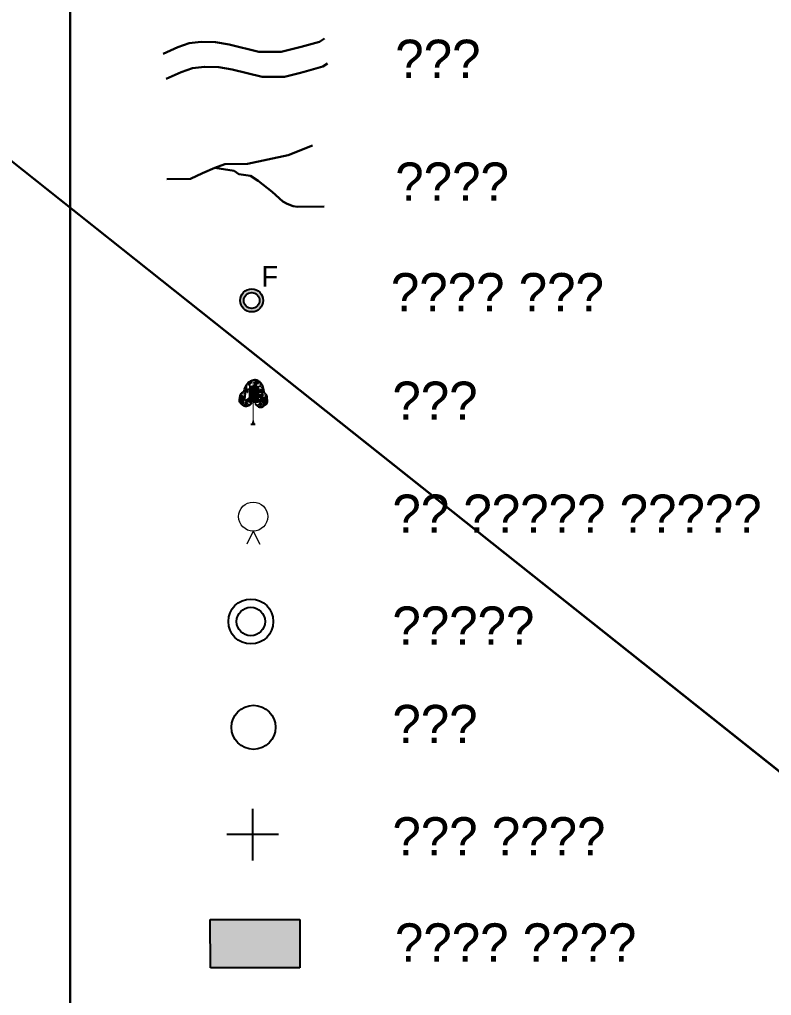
# Model space of a CAD drawing. Header units: millimetres. Extents: x -1419336 to 38707697, y -75591640 to 81.
# Drawn here: x 2408.1 to 2522.4, y -2039.5 to -1891.2 of the extents above; entities that cross this region are included whole.
import ezdxf

# ---------------------------------------------------------------- set-up
doc = ezdxf.new("R2010")
doc.units = ezdxf.units.MM
for name, color, linetype in [('Image', 7, 'Continuous'), ('Legend', 250, 'Continuous'), ('Sym_F', 250, 'Continuous'), ('Sym_Seemachinh', 250, 'Continuous'), ('Sym_Shivchinh', 250, 'Continuous'), ('Sym_STONE', 250, 'Continuous'), ('Sym_Tree', 92, 'Continuous')]:
    doc.layers.add(name, color=color, linetype=linetype)
doc.styles.get("Standard").update_dxf_attribs({"font": 'SakalBharati.ttf'})
picture_1 = doc.add_image_def('image2.jpg', size_in_pixel=(14666, 11006))
picture_2 = doc.add_image_def('image3.jpg', size_in_pixel=(14388, 11097))
picture_3 = doc.add_image_def('image6.jpg', size_in_pixel=(14330, 10848))
picture_4 = doc.add_image_def('image8.jpg', size_in_pixel=(14576, 11112))
picture_5 = doc.add_image_def('image10.jpg', size_in_pixel=(14448, 10842))

msp = doc.modelspace()

# ---------------------------------------------------------------- hatches: boundary and pattern name
at = {"layer": 'Sym_F'}
h = msp.add_hatch(color=256, dxfattribs=at)
h.paths.add_polyline_path([(2441.66, -1933.87, 1), (2445.15, -1933.87, 1)])
h.paths.add_polyline_path([(2444.6, -1933.87, -1), (2442.21, -1933.87, -1)], flags=16)
at = {"layer": 'Sym_Seemachinh'}
msp.add_hatch(color=256, dxfattribs=at).paths.add_polyline_path([(2437.12, -2027.93), (2437.13, -2035.29), (2450.71, -2035.28), (2450.7, -2027.92)])

# ---------------------------------------------------------------- linework, layer by layer
at = {"color": 5, "lineweight": 20}
for q in [(2442.65, -1970.88), (2444.62, -1970.88)]:
    msp.add_line((2443.63, -1968.92), q, dxfattribs=at)
msp.add_ellipse((2443.63, -1966.71), major_axis=(2.21, 0), ratio=1, dxfattribs=at)
for major_axis in [(3.41, 0), (2.16, 0)]:
    msp.add_ellipse((2443.28, -1982.65), major_axis=major_axis, ratio=1)
at = {"layer": 'Legend', "lineweight": 30}
for points in [[(2415.81, -1693.5), (2415.81, -1736.38), (2415.81, -1771.32), (2415.81, -1807.89), (2415.81, -2249.92), (2415.81, -2310.22), (2415.81, -2350.72), (2415.81, -2385.71)], [(2430.51, -1915.45), (2434.09, -1915.39), (2435.93, -1914.55), (2437.81, -1913.71), (2439.34, -1913.15), (2442.75, -1913.1), (2448.96, -1911.81), (2452.66, -1910.34)], [(2437.81, -1913.71), (2440.72, -1914.17), (2441.47, -1914.69), (2443.22, -1914.95), (2444.41, -1915.68), (2446.52, -1917.36), (2448.14, -1918.81), (2448.8, -1919.19), (2449.73, -1919.53), (2450.36, -1919.62), (2454.41, -1919.59)]]:
    msp.add_lwpolyline(points, dxfattribs=at)
at = {"layer": 'Legend', "color": 5, "lineweight": 30}
for points in [[(2429.93, -1896.41), (2432.17, -1895.39), (2433.92, -1894.79), (2435.73, -1894.57), (2437.92, -1894.63), (2439.96, -1894.98), (2444.5, -1896.09), (2446.52, -1896.09), (2447.91, -1896.09), (2450.11, -1895.53), (2450.91, -1895.33), (2453.72, -1894.55), (2454.46, -1894.07)], [(2430.43, -1900.21), (2432.67, -1899.18), (2434.41, -1898.59), (2436.22, -1898.36), (2438.42, -1898.42), (2440.45, -1898.77), (2445, -1899.88), (2447.01, -1899.88), (2448.4, -1899.88), (2450.6, -1899.33), (2451.4, -1899.13), (2454.22, -1898.34), (2454.95, -1897.87)]]:
    msp.add_lwpolyline(points, dxfattribs=at)
at = {"layer": 'Sym_F'}
for major_axis in [(1.75, 0), (1.2, 0)]:
    msp.add_ellipse((2443.41, -1933.87), major_axis=major_axis, ratio=1, dxfattribs=at)
at = {"layer": 'Sym_Seemachinh'}
for p, q in [((2437.12, -2027.93), (2450.7, -2027.92)), ((2437.13, -2035.29), (2437.12, -2027.93)), ((2450.7, -2027.92), (2450.71, -2035.28)), ((2450.71, -2035.28), (2437.13, -2035.29))]:
    msp.add_line(p, q, dxfattribs=at)
at = {"layer": 'Sym_Shivchinh'}
for points in [[(2443.57, -2018.96), (2443.57, -2011.12)], [(2447.49, -2015.04), (2439.65, -2015.04)]]:
    msp.add_lwpolyline(points, dxfattribs=at)
at = {"layer": 'Sym_STONE'}
msp.add_ellipse((2443.68, -1998.73), major_axis=(3.35, 0), ratio=1, dxfattribs=at)
at = {"layer": 'Sym_Tree'}
for p, q in [((2443.87, -1945.96), (2443.64, -1945.99)), ((2443.28, -1952.66), (2443.92, -1952.66))]:
    msp.add_line(p, q, dxfattribs=at)
at = {"layer": 'Sym_Tree', "color": 82, "const_width": 0.8}
for points in [[(2443.32, -1949.39), (2443.42, -1946.81)], [(2443.41, -1949.4), (2443.52, -1946.82)], [(2443.75, -1949.02), (2443.86, -1946.44)], [(2444.08, -1949.45), (2444.18, -1946.87)], [(2442.67, -1948.79), (2443.01, -1949.27)], [(2443.19, -1948.9), (2443.53, -1949.38)], [(2444.61, -1948.81), (2444.95, -1949.29)], [(2444.99, -1949.02), (2444.5, -1949.34)]]:
    msp.add_lwpolyline(points, dxfattribs=at)
at = {"layer": 'Sym_Tree', "color": 34}
msp.add_lwpolyline([(2443.64, -1952.66, 0.48, 0.16, 0), (2443.64, -1952.01, 0.16, 0.16, 0), (2443.64, -1949.36, 0.16, 0.16, 0)], format="xyseb", dxfattribs=at)
at = {"layer": 'Sym_Tree', "color": 82}
msp.add_open_spline([(2443.42, -1949.48), (2443.27, -1949.64), (2443.04, -1949.88), (2442.61, -1949.98), (2442.22, -1949.96), (2441.89, -1949.63), (2441.43, -1949.24), (2441.64, -1948.64), (2441.65, -1948.05), (2442.33, -1947.71), (2442.35, -1946.9), (2442.86, -1946.38), (2443.26, -1946.02), (2443.54, -1945.99), (2443.64, -1945.99)], degree=3, knots=[0, 0, 0, 0, 0.357151, 0.545743, 0.741494, 0.970117, 1.319935, 1.641608, 1.935314, 2.250626, 2.755061, 3.137005, 3.457298, 3.618487, 3.618487, 3.618487, 3.618487], dxfattribs=at)
at = {"layer": 'Sym_Tree', "color": 82, "start_tangent": (2443.641077, -1952.658318), "end_tangent": (2443.641077, -1952.658318)}
msp.add_spline([(2443.87, -1949.48), (2444.3, -1949.94), (2444.61, -1950.07), (2444.96, -1950.07), (2445.32, -1949.87), (2445.77, -1949.44), (2445.78, -1948.86), (2445.72, -1948.34), (2445.37, -1947.9), (2445.15, -1947.03), (2444.79, -1946.45), (2444.37, -1946.07), (2443.87, -1945.96)], degree=3, dxfattribs=at)
at = {"layer": 'Sym_Tree', "color": 82}
for points in [[(2442.26, -1947.6), (2442.27, -1947.72), (2442.43, -1947.15), (2442.45, -1947.09)], [(2442.37, -1947.23), (2442.31, -1947.39), (2442.55, -1946.88), (2442.52, -1946.87)], [(2442.42, -1947), (2442.38, -1947.15), (2442.37, -1947.23), (2442.31, -1947.39)], [(2442.4, -1947.14), (2442.42, -1947.09), (2442.31, -1947.39), (2442.34, -1947.39)], [(2442.64, -1946.58), (2442.48, -1946.86), (2442.4, -1947.14), (2442.34, -1947.39)], [(2442.76, -1946.98), (2442.52, -1946.87), (2442.55, -1947.19), (2442.34, -1947.39)], [(2442.4, -1947.14), (2442.34, -1947.39), (2442.7, -1947.26), (2442.76, -1946.98)], [(2442.39, -1947.16), (2442.42, -1947), (2442.35, -1947.34), (2442.38, -1947.24)], [(2442.36, -1947.33), (2442.37, -1947.31), (2442.38, -1947.24), (2442.42, -1947.09)], [(2442.38, -1947.15), (2442.43, -1947.15), (2442.42, -1947), (2442.38, -1947.15)], [(2442.42, -1946.99), (2442.48, -1946.86), (2442.39, -1947.16), (2442.42, -1947)], [(2442.43, -1947.15), (2442.45, -1947.09), (2442.4, -1947.14), (2442.42, -1947.09)], [(2442.76, -1946.98), (2442.61, -1946.65), (2442.48, -1946.86), (2442.42, -1947.09)], [(2442.48, -1946.86), (2442.42, -1947.09), (2442.55, -1947.19), (2442.76, -1946.98)], [(2442.42, -1947.09), (2442.46, -1946.94), (2442.48, -1946.86), (2442.46, -1946.94)], [(2442.48, -1946.86), (2442.46, -1946.94), (2442.42, -1946.99), (2442.48, -1946.86)], [(2442.42, -1946.99), (2442.42, -1946.99), (2442.42, -1947.09), (2442.46, -1946.94)], [(2443.65, -1945.99), (2442.94, -1946.32), (2442.64, -1946.58), (2442.48, -1946.86)], [(2442.55, -1946.88), (2442.52, -1946.87), (2442.8, -1946.49), (2442.94, -1946.32)], [(2442.55, -1947.19), (2442.76, -1946.98), (2442.76, -1946.98), (2442.52, -1946.87)], [(2442.7, -1947.26), (2442.76, -1946.98), (2442.76, -1946.98), (2442.61, -1946.65)], [(2442.74, -1946.58), (2442.7, -1946.55), (2442.63, -1946.69), (2442.65, -1946.73)], [(2442.63, -1946.69), (2442.65, -1946.73), (2442.68, -1946.63), (2442.74, -1946.58)], [(2442.8, -1946.49), (2442.94, -1946.32), (2442.64, -1946.58), (2442.8, -1946.49)], [(2442.64, -1946.58), (2442.8, -1946.49), (2442.74, -1946.58), (2442.7, -1946.55)], [(2442.76, -1946.98), (2442.65, -1946.73), (2442.72, -1946.58), (2443.05, -1946.38)], [(2442.73, -1946.66), (2442.66, -1946.69), (2442.65, -1946.73), (2442.73, -1946.66)], [(2442.65, -1946.73), (2442.73, -1946.66), (2443.49, -1947.01), (2443.76, -1947.12)], [(2442.73, -1946.66), (2442.72, -1946.61), (2442.73, -1946.66), (2442.66, -1946.69)], [(2442.68, -1946.63), (2442.74, -1946.58), (2443.65, -1945.99), (2443.45, -1946.01)], [(2442.72, -1946.58), (2443.05, -1946.38), (2443.08, -1946.84), (2442.73, -1946.66)], [(2442.98, -1946.43), (2443.05, -1946.38), (2442.73, -1946.66), (2442.72, -1946.61)], [(2443.08, -1946.84), (2442.73, -1946.66), (2442.74, -1946.75), (2443.08, -1946.84)], [(2442.74, -1946.75), (2443.08, -1946.84), (2443.05, -1946.38), (2443.77, -1946.09)], [(2443.01, -1946.36), (2442.82, -1946.47), (2442.74, -1946.58), (2443.01, -1946.36)], [(2443.05, -1946.38), (2442.82, -1946.47), (2442.77, -1946.62), (2442.82, -1946.66)], [(2442.77, -1946.62), (2442.82, -1946.66), (2442.98, -1946.43), (2443.05, -1946.38)], [(2443.05, -1946.38), (2443.77, -1946.09), (2443.05, -1946.38), (2442.82, -1946.47)], [(2442.94, -1946.32), (2443.23, -1946.18), (2443.01, -1946.36), (2442.82, -1946.47)], [(2443.23, -1946.18), (2443.26, -1946.07), (2443.09, -1946.19), (2442.94, -1946.32)], [(2443.09, -1946.19), (2442.94, -1946.32), (2443.23, -1946.18), (2443.12, -1946.19)], [(2443.23, -1946.18), (2443.12, -1946.19), (2442.94, -1946.32), (2443.23, -1946.18)], [(2444.09, -1945.99), (2443.51, -1946.37), (2443.05, -1946.38), (2443.65, -1945.99)], [(2443.05, -1946.38), (2443.65, -1945.99), (2443.85, -1945.99), (2443.72, -1946.13)], [(2443.49, -1947.01), (2443.76, -1947.12), (2443.06, -1947.22), (2443.42, -1947.22)], [(2443.65, -1945.99), (2443.45, -1946.01), (2443.26, -1946.07), (2443.09, -1946.19)], [(2443.26, -1946.07), (2443.09, -1946.19), (2443.37, -1946.05), (2443.45, -1946.01)], [(2443.41, -1946.04), (2443.37, -1946.05), (2443.09, -1946.19), (2443.23, -1946.18)], [(2443.41, -1946.04), (2443.23, -1946.18), (2443.24, -1946.12), (2443.09, -1946.19)], [(2443.09, -1946.19), (2443.23, -1946.18), (2443.35, -1946.07), (2443.36, -1946.05)], [(2443.24, -1946.12), (2443.09, -1946.19), (2443.23, -1946.18), (2443.26, -1946.07)], [(2444.26, -1946.86), (2443.53, -1946.84), (2443.21, -1946.98), (2443.1, -1946.73)], [(2443.19, -1946.58), (2443.46, -1946.36), (2444.09, -1945.99), (2444.26, -1946.86)], [(2443.5, -1946.43), (2443.51, -1946.37), (2443.19, -1946.58), (2443.46, -1946.36)], [(2443.34, -1946.07), (2443.34, -1946.07), (2443.41, -1946.04), (2443.23, -1946.18)], [(2443.35, -1946.07), (2443.36, -1946.05), (2443.25, -1946.08), (2443.23, -1946.18)], [(2443.25, -1946.08), (2443.23, -1946.18), (2443.36, -1946.05), (2443.32, -1946.07)], [(2443.37, -1946.05), (2443.45, -1946.01), (2443.25, -1946.08), (2443.45, -1946.01)], [(2443.25, -1946.08), (2443.45, -1946.01), (2443.41, -1946.04), (2443.37, -1946.05)], [(2443.36, -1946.05), (2443.32, -1946.07), (2443.34, -1946.07)], [(2444.26, -1946.86), (2443.53, -1946.84), (2443.51, -1947.22), (2443.45, -1947.41)], [(2444.09, -1945.99), (2444.26, -1946.86), (2443.53, -1946.84), (2443.5, -1946.38)], [(2444.46, -1946.12), (2444.29, -1946.03), (2443.5, -1946.39), (2443.51, -1946.43)], [(2443.5, -1946.39), (2443.51, -1946.43), (2443.51, -1946.37)], [(2443.51, -1946.37), (2443.51, -1946.37), (2443.5, -1946.43), (2443.51, -1946.37)], [(2443.53, -1946.84), (2443.5, -1946.38), (2444.26, -1946.86), (2443.53, -1946.84)], [(2443.65, -1945.99), (2443.87, -1945.96), (2444.09, -1945.99), (2443.51, -1946.37)], [(2444.14, -1947.49), (2444.24, -1947.14), (2444.26, -1946.86), (2443.53, -1946.84)], [(2443.85, -1945.99), (2443.72, -1946.13), (2443.58, -1946.17), (2443.69, -1946.07)], [(2443.58, -1946.17), (2443.69, -1946.07), (2443.72, -1946.13), (2443.58, -1946.17)], [(2443.72, -1946.13), (2443.58, -1946.17), (2443.6, -1946.11), (2443.69, -1946.07)], [(2443.59, -1946.17), (2443.6, -1946.11), (2443.69, -1946.07), (2443.64, -1945.99)], [(2443.69, -1946.07), (2443.64, -1945.99), (2443.85, -1945.99), (2443.69, -1946.07)], [(2443.85, -1945.99), (2443.69, -1946.07), (2443.87, -1945.96), (2444.09, -1945.99)], [(2443.85, -1947.47), (2443.8, -1947.11), (2443.82, -1946.83), (2444.55, -1946.9)], [(2444.81, -1947.96), (2444.34, -1947.9), (2443.85, -1947.47), (2443.8, -1947.11)], [(2444.92, -1946.7), (2444.67, -1946.44), (2444.09, -1945.99), (2443.82, -1946.83)], [(2444.09, -1945.99), (2443.82, -1946.83), (2444.55, -1946.9), (2444.63, -1946.46)], [(2444.55, -1946.9), (2444.63, -1946.46), (2443.82, -1946.83), (2444.55, -1946.9)], [(2443.82, -1946.83), (2444.55, -1946.9), (2444.52, -1947.28), (2444.55, -1947.49)], [(2443.82, -1946.83), (2444.55, -1946.9), (2444.84, -1947.08), (2444.99, -1946.85)], [(2444.99, -1946.85), (2444.92, -1946.77), (2444.12, -1947.02), (2443.83, -1947.1)], [(2444.12, -1947.02), (2443.83, -1947.1), (2444.52, -1947.28), (2444.16, -1947.23)], [(2443.91, -1946.09), (2443.84, -1946.03), (2444.03, -1946.13), (2443.84, -1946.03)], [(2444.03, -1946.13), (2443.84, -1946.03), (2443.87, -1946.07), (2443.91, -1946.09)], [(2443.87, -1945.96), (2444.09, -1945.99), (2444.36, -1946.09), (2444.29, -1946.03)], [(2443.92, -1946.09), (2443.96, -1946.11), (2443.93, -1946.11)], [(2444.9, -1946.86), (2444.55, -1946.9), (2444.63, -1946.46), (2443.96, -1946.08)], [(2444.63, -1946.46), (2443.96, -1946.08), (2444.64, -1946.46), (2444.85, -1946.57)], [(2444.09, -1945.99), (2444.75, -1946.41), (2445.01, -1946.71), (2445.13, -1947)], [(2444.97, -1946.75), (2444.92, -1946.7), (2444.09, -1945.99), (2444.29, -1946.03)], [(2444.09, -1945.99), (2444.29, -1946.03), (2444.47, -1946.12), (2444.62, -1946.26)], [(2444.47, -1946.12), (2444.62, -1946.26), (2444.36, -1946.09), (2444.29, -1946.03)], [(2444.32, -1946.07), (2444.36, -1946.09), (2444.62, -1946.26), (2444.48, -1946.24)], [(2444.38, -1946.11), (2444.38, -1946.11), (2444.32, -1946.07), (2444.48, -1946.24)], [(2444.32, -1946.07), (2444.48, -1946.24), (2444.48, -1946.17), (2444.62, -1946.26)], [(2444.62, -1946.26), (2444.48, -1946.24), (2444.38, -1946.11), (2444.37, -1946.09)], [(2444.38, -1946.11), (2444.37, -1946.09), (2444.47, -1946.13), (2444.48, -1946.24)], [(2444.47, -1946.13), (2444.48, -1946.24), (2444.37, -1946.09), (2444.4, -1946.11)], [(2444.48, -1946.17), (2444.62, -1946.26), (2444.48, -1946.24), (2444.46, -1946.12)], [(2444.48, -1946.24), (2444.46, -1946.12), (2444.62, -1946.26), (2444.75, -1946.41)], [(2444.62, -1946.26), (2444.75, -1946.41), (2444.48, -1946.24), (2444.59, -1946.25)], [(2444.48, -1946.24), (2444.59, -1946.25), (2444.75, -1946.41), (2444.48, -1946.24)], [(2444.75, -1946.41), (2444.48, -1946.24), (2444.67, -1946.44), (2444.85, -1946.57)], [(2444.94, -1946.7), (2444.63, -1946.46), (2444.55, -1946.9), (2444.92, -1946.77)], [(2444.55, -1946.9), (2444.92, -1946.77), (2444.9, -1946.86), (2444.55, -1946.9)], [(2444.84, -1947.08), (2444.99, -1946.85), (2444.94, -1946.7), (2444.63, -1946.46)], [(2444.88, -1946.73), (2444.83, -1946.76), (2444.7, -1946.51), (2444.63, -1946.46)], [(2444.7, -1946.51), (2444.63, -1946.46), (2444.92, -1946.77), (2444.93, -1946.73)], [(2444.64, -1946.46), (2444.85, -1946.57), (2444.88, -1946.73), (2444.83, -1946.76)], [(2444.67, -1946.44), (2444.85, -1946.57), (2444.92, -1946.7), (2444.67, -1946.44)], [(2444.69, -1947), (2444.7, -1947.08), (2444.73, -1947.14), (2444.69, -1947)], [(2445.06, -1947.02), (2445.1, -1947.01), (2444.87, -1946.59), (2444.75, -1946.41)], [(2444.87, -1946.59), (2444.75, -1946.41), (2445.01, -1946.71), (2444.87, -1946.59)], [(2444.87, -1947.37), (2444.84, -1947.08), (2444.84, -1947.08), (2445.03, -1946.78)], [(2444.84, -1947.08), (2445.03, -1946.78), (2445.13, -1947), (2445.17, -1947.24)], [(2445.13, -1947), (2445.17, -1947.24), (2445.03, -1947.32), (2444.84, -1947.08)], [(2445.03, -1947.32), (2444.84, -1947.08), (2444.84, -1947.08), (2445.1, -1947.01)], [(2444.84, -1947.08), (2445.1, -1947.01), (2445.03, -1947.32), (2445.2, -1947.55)], [(2445.18, -1947.29), (2445.2, -1947.55), (2444.87, -1947.37), (2444.84, -1947.08)], [(2445.01, -1946.71), (2444.87, -1946.59), (2444.92, -1946.7), (2444.96, -1946.66)], [(2444.92, -1946.7), (2444.96, -1946.66), (2445.01, -1946.81), (2444.99, -1946.85)], [(2445.01, -1946.81), (2444.99, -1946.85), (2444.97, -1946.75), (2444.92, -1946.7)], [(2444.92, -1946.77), (2444.93, -1946.73), (2444.92, -1946.77), (2444.98, -1946.81)], [(2444.92, -1946.77), (2444.98, -1946.81), (2444.99, -1946.85), (2444.92, -1946.77)], [(2445.01, -1946.71), (2445.13, -1947), (2445.18, -1947.29), (2445.2, -1947.55)], [(2445.2, -1947.38), (2445.24, -1947.55), (2445.06, -1947.02), (2445.1, -1947.01)], [(2445.17, -1947.24), (2445.15, -1947.08), (2445.13, -1947), (2445.15, -1947.08)], [(2445.18, -1947.14), (2445.13, -1947), (2445.18, -1947.32), (2445.18, -1947.15)], [(2445.18, -1947.14), (2445.18, -1947.14), (2445.17, -1947.24), (2445.15, -1947.08)], [(2441.79, -1948.26), (2441.63, -1948.46), (2441.53, -1949.05), (2442.35, -1949.12)], [(2441.59, -1948.87), (2441.53, -1949.05), (2441.63, -1948.46), (2441.56, -1948.86)], [(2441.56, -1949.23), (2441.62, -1949.29), (2441.63, -1948.46), (2441.7, -1948.53)], [(2441.63, -1948.46), (2441.56, -1948.86), (2441.7, -1948.53), (2441.71, -1948.5)], [(2441.63, -1948.46), (2441.7, -1948.53), (2441.59, -1948.87)], [(2441.75, -1948.09), (2441.69, -1948.21), (2441.65, -1948.36), (2441.63, -1948.46)], [(2441.93, -1948.09), (2441.95, -1948.68), (2441.63, -1948.45), (2441.95, -1948.68)], [(2441.65, -1948.36), (2441.63, -1948.46), (2441.81, -1948.54), (2442, -1948.18)], [(2441.63, -1948.45), (2441.95, -1948.68), (2442.11, -1948.26), (2442, -1948.18)], [(2441.75, -1948.29), (2441.75, -1948.29), (2441.79, -1948.26), (2441.63, -1948.46)], [(2441.69, -1948.32), (2441.66, -1948.34), (2441.65, -1948.37), (2441.74, -1948.27)], [(2441.65, -1948.37), (2441.74, -1948.27), (2441.74, -1948.27)], [(2441.75, -1948.29), (2441.66, -1948.34), (2441.72, -1948.31), (2441.71, -1948.19)], [(2441.72, -1948.31), (2441.71, -1948.19), (2441.69, -1948.32), (2441.66, -1948.34)], [(2441.68, -1948.39), (2441.68, -1948.39), (2441.75, -1948.29), (2441.66, -1948.34)], [(2441.91, -1948.12), (2441.82, -1948.1), (2441.71, -1948.19), (2441.68, -1948.39)], [(2441.71, -1948.19), (2441.68, -1948.39), (2441.77, -1948.27), (2441.79, -1948.16)], [(2441.77, -1948.34), (2441.77, -1948.27), (2441.68, -1948.39)], [(2441.99, -1948.01), (2441.92, -1948.02), (2441.75, -1948.09), (2441.69, -1948.21)], [(2441.74, -1948.56), (2441.77, -1948.5), (2441.69, -1949.45), (2441.84, -1949.53)], [(2441.73, -1948.45), (2442.1, -1948.36), (2441.74, -1948.4), (2441.7, -1948.53)], [(2441.74, -1948.4), (2441.7, -1948.53), (2441.74, -1948.72), (2441.82, -1948.59)], [(2441.7, -1948.53), (2441.71, -1948.5), (2442.35, -1949.12), (2442.2, -1948.98)], [(2441.79, -1948.16), (2441.82, -1948.1), (2441.71, -1948.19), (2441.75, -1948.09)], [(2441.71, -1948.19), (2441.75, -1948.09), (2441.77, -1948.34), (2441.77, -1948.27)], [(2441.82, -1948.59), (2441.83, -1948.64), (2441.73, -1948.45), (2442.1, -1948.36)], [(2441.74, -1948.27), (2441.74, -1948.27), (2441.75, -1948.29)], [(2441.74, -1948.72), (2441.82, -1948.59), (2441.74, -1948.56), (2441.77, -1948.5)], [(2441.85, -1948.11), (2442.42, -1947.92), (2441.75, -1948.08), (2441.82, -1948.02)], [(2441.75, -1948.08), (2441.82, -1948.02), (2441.86, -1947.98), (2441.92, -1947.92)], [(2441.9, -1948.15), (2441.77, -1948.27), (2441.97, -1948.13), (2441.93, -1948.09)], [(2441.77, -1948.27), (2441.79, -1948.16), (2441.91, -1948.12)], [(2441.81, -1948.54), (2442, -1948.18), (2441.9, -1948.15), (2441.77, -1948.27)], [(2441.91, -1948.12), (2441.91, -1948.12), (2441.79, -1948.16), (2441.82, -1948.1)], [(2441.95, -1948.68), (2441.95, -1948.68), (2441.87, -1948.9), (2441.81, -1948.54)], [(2441.87, -1948.9), (2441.81, -1948.54), (2442.2, -1948.98), (2441.93, -1948.72)], [(2441.92, -1947.93), (2441.86, -1947.98), (2441.82, -1948.02), (2441.9, -1948.01)], [(2441.82, -1948.02), (2441.9, -1948.01), (2441.92, -1948.02), (2441.99, -1948.01)], [(2441.95, -1948.11), (2442, -1948.07), (2441.91, -1948.12), (2441.82, -1948.1)], [(2441.97, -1948.7), (2441.83, -1948.64), (2441.82, -1948.59), (2441.83, -1948.64)], [(2441.97, -1948.13), (2441.93, -1948.09), (2441.85, -1948.11), (2442.42, -1947.92)], [(2441.86, -1947.98), (2441.92, -1947.92), (2441.98, -1947.88), (2442.01, -1947.99)], [(2441.98, -1947.88), (2442.01, -1947.99), (2441.92, -1948.02), (2441.86, -1947.98)], [(2441.92, -1948.02), (2441.86, -1947.98), (2441.92, -1947.92), (2441.93, -1947.99)], [(2441.86, -1947.98), (2441.92, -1947.99), (2441.92, -1947.93), (2441.86, -1947.98)], [(2441.92, -1947.99), (2441.92, -1947.99), (2441.86, -1947.98), (2441.92, -1947.99)], [(2441.95, -1947.94), (2441.9, -1948.01), (2442.1, -1947.77)], [(2442.01, -1947.99), (2441.92, -1947.99), (2441.95, -1947.94), (2441.9, -1948.01)], [(2441.92, -1947.92), (2441.93, -1947.99), (2441.92, -1947.93), (2441.95, -1947.94)], [(2441.92, -1947.93), (2441.95, -1947.94), (2441.92, -1947.99)], [(2441.92, -1948.02), (2441.99, -1948.01), (2442.01, -1947.99), (2441.92, -1947.99)], [(2441.99, -1948.01), (2441.99, -1948.01), (2441.99, -1948.01), (2441.92, -1948.02)], [(2442.11, -1948.26), (2442.01, -1948.06), (2441.93, -1948.09), (2441.95, -1948.68)], [(2442.01, -1948.06), (2442.01, -1948.17), (2441.93, -1948.09), (2442.01, -1948.06)], [(2441.93, -1948.09), (2442.01, -1948.06), (2442, -1948.16), (2441.93, -1948.12)], [(2442, -1948.16), (2441.93, -1948.12), (2442, -1948.16), (2442.01, -1948.07)], [(2442.25, -1948.54), (2442.03, -1948.77), (2441.93, -1948.72), (2442.01, -1948.76)], [(2442.08, -1948.35), (2441.99, -1948.31), (2442.08, -1948.35), (2441.94, -1948.3)], [(2442.08, -1948.35), (2441.94, -1948.3), (2442.08, -1948.35), (2441.95, -1948.68)], [(2442.6, -1947.84), (2442.48, -1949.02), (2441.95, -1948.68), (2442.23, -1948.11)], [(2442.48, -1949.02), (2441.95, -1948.68), (2441.99, -1948.01), (2442.23, -1947.96)], [(2442, -1948.16), (2442.01, -1948.07), (2441.95, -1948.11), (2442, -1948.07)], [(2441.95, -1948.68), (2442.23, -1948.11), (2442.19, -1948.92), (2442.19, -1949.24)], [(2442.08, -1948.35), (2441.95, -1948.68), (2442, -1948.18), (2442.11, -1948.26)], [(2442.11, -1948.26), (2442.17, -1948.39), (2441.95, -1948.68), (2442.1, -1948.36)], [(2441.95, -1948.68), (2442.1, -1948.36), (2442.08, -1948.35), (2441.99, -1948.31)], [(2441.95, -1948.68), (2441.95, -1948.68), (2442.25, -1948.54), (2442.03, -1948.77)], [(2442.35, -1949.12), (2442.2, -1948.98), (2442.46, -1948.55), (2441.95, -1948.68)], [(2442.46, -1948.55), (2441.95, -1948.68), (2441.95, -1948.68)], [(2441.98, -1947.88), (2441.99, -1947.9), (2442.1, -1947.77), (2442.24, -1947.69)], [(2442.1, -1947.77), (2442.1, -1947.77), (2441.98, -1947.88), (2441.99, -1947.9)], [(2442.25, -1947.83), (2442.24, -1947.69), (2441.99, -1948.01)], [(2442.1, -1947.77), (2442.24, -1947.69), (2441.99, -1948.01), (2441.99, -1947.9)], [(2441.99, -1948.01), (2441.99, -1947.9), (2442.05, -1947.98), (2442.24, -1947.69)], [(2441.99, -1948.01), (2442.23, -1947.96), (2442.4, -1947.81), (2442.23, -1947.96)], [(2441.99, -1948.01), (2441.99, -1948.01), (2441.99, -1948.01)], [(2441.99, -1948.01), (2441.99, -1948.01), (2441.99, -1948.01)], [(2442.11, -1948.26), (2442, -1948.18), (2442.11, -1948.26), (2441.99, -1948.31)], [(2442.11, -1948.26), (2441.99, -1948.31), (2442.11, -1948.26), (2442.17, -1948.39)], [(2442, -1948.18), (2442.05, -1948.14), (2442.01, -1948.06), (2442.01, -1948.17)], [(2442, -1948.18), (2442.11, -1948.26), (2442, -1948.18), (2442.05, -1948.14)], [(2442.22, -1947.99), (2442.23, -1948.11), (2442.11, -1948.26), (2442.01, -1948.06)], [(2442.05, -1947.98), (2442.24, -1947.69), (2442.25, -1947.83), (2442.36, -1947.83)], [(2442.24, -1947.89), (2442.25, -1947.83), (2442.05, -1947.98), (2442.24, -1947.89)], [(2442.05, -1947.98), (2442.24, -1947.89), (2442.25, -1947.83), (2442.07, -1947.96)], [(2442.25, -1947.83), (2442.07, -1947.96), (2442.24, -1947.89), (2442.25, -1947.83)], [(2442.1, -1947.77), (2442.24, -1947.69), (2442.34, -1947.39), (2442.31, -1947.39)], [(2442.23, -1947.59), (2442.23, -1947.59), (2442.1, -1947.77), (2442.24, -1947.69)], [(2442.23, -1948.11), (2442.22, -1947.99), (2442.13, -1948.3), (2442.11, -1948.26)], [(2442.13, -1948.3), (2442.11, -1948.26), (2442.27, -1948.26), (2442.22, -1948.33)], [(2442.17, -1948.39), (2442.22, -1948.33), (2442.23, -1948.11), (2442.22, -1947.99)], [(2442.21, -1948.47), (2442.3, -1948.52), (2442.17, -1948.39), (2442.22, -1948.33)], [(2442.35, -1948.32), (2442.22, -1948.33), (2442.21, -1948.47), (2442.3, -1948.52)], [(2442.25, -1948.54), (2442.21, -1948.47), (2442.22, -1948.33), (2442.3, -1948.52)], [(2442.48, -1949.02), (2442.33, -1949.04), (2442.25, -1948.54), (2442.21, -1948.47)], [(2442.27, -1948.26), (2442.23, -1948.11), (2442.23, -1948.11), (2442.22, -1947.99)], [(2442.23, -1948.11), (2442.22, -1947.99), (2442.22, -1947.99), (2442.32, -1948)], [(2442.22, -1947.99), (2442.32, -1948), (2442.22, -1947.99), (2442.23, -1948.11)], [(2442.27, -1948.26), (2442.22, -1948.33), (2442.48, -1949.02), (2442.33, -1949.04)], [(2442.22, -1948.33), (2442.3, -1948.52), (2442.35, -1948.32), (2442.22, -1948.33)], [(2442.22, -1948.33), (2442.3, -1948.52), (2442.22, -1948.33), (2442.3, -1948.52)], [(2442.4, -1947.81), (2442.23, -1947.96), (2442.23, -1948.11), (2442.23, -1947.96)], [(2442.6, -1947.84), (2442.4, -1947.81), (2442.27, -1948.26), (2442.23, -1948.11)], [(2442.23, -1948.11), (2442.23, -1947.96), (2442.25, -1947.83)], [(2442.25, -1947.83), (2442.25, -1947.83), (2442.25, -1947.83), (2442.24, -1947.69)], [(2442.24, -1947.89), (2442.25, -1947.83), (2442.27, -1947.72), (2442.24, -1947.69)], [(2442.25, -1947.83), (2442.36, -1947.83), (2442.24, -1947.89), (2442.25, -1947.83)], [(2442.55, -1947.19), (2442.34, -1947.39), (2442.4, -1947.81), (2442.25, -1947.83)], [(2442.34, -1947.39), (2442.31, -1947.39), (2442.29, -1947.48), (2442.25, -1947.54)], [(2442.25, -1947.65), (2442.27, -1947.72), (2442.34, -1947.39), (2442.39, -1947.57)], [(2442.29, -1947.48), (2442.25, -1947.54), (2442.25, -1947.65), (2442.27, -1947.72)], [(2442.4, -1947.81), (2442.25, -1947.83), (2442.68, -1947.85), (2443.16, -1947.85)], [(2442.25, -1947.83), (2442.25, -1947.83), (2442.25, -1947.83)], [(2442.29, -1947.48), (2442.34, -1947.39), (2442.26, -1947.6), (2442.27, -1947.72)], [(2442.34, -1947.39), (2442.39, -1947.57), (2442.29, -1947.48), (2442.34, -1947.39)], [(2442.37, -1947.31), (2442.31, -1947.39), (2442.38, -1947.15), (2442.43, -1947.15)], [(2442.35, -1947.34), (2442.38, -1947.24), (2442.37, -1947.31), (2442.31, -1947.39)], [(2442.31, -1947.39), (2442.34, -1947.39), (2442.36, -1947.33), (2442.37, -1947.31)], [(2442.4, -1947.81), (2442.93, -1947.76), (2442.55, -1947.19), (2442.79, -1947.55)], [(2442.55, -1947.19), (2442.79, -1947.55), (2442.93, -1947.76), (2442.4, -1947.81)], [(2443, -1947.41), (2442.93, -1947.76), (2442.4, -1947.81), (2442.93, -1947.76)], [(2442.93, -1947.76), (2442.4, -1947.81), (2442.68, -1947.85)], [(2442.6, -1947.84), (2442.87, -1948.01), (2442.6, -1947.84), (2442.4, -1947.81)], [(2443.06, -1947.22), (2443.42, -1947.22), (2443, -1947.41), (2442.55, -1947.19)], [(2443, -1947.41), (2442.55, -1947.19), (2443, -1947.41), (2442.93, -1947.76)], [(2442.87, -1948.01), (2442.91, -1947.85), (2442.6, -1947.84), (2442.87, -1948.01)], [(2442.68, -1947.85), (2443.16, -1947.85), (2443.69, -1947.49), (2443.79, -1947.14)], [(2442.68, -1947.85), (2442.68, -1947.85), (2442.87, -1948.01), (2442.91, -1947.85)], [(2444.24, -1948.58), (2443.17, -1948.62), (2443.05, -1947.84), (2442.93, -1949.02)], [(2443.06, -1947.22), (2443, -1947.41), (2443, -1947.41), (2443.06, -1947.22)], [(2443.45, -1947.41), (2443.51, -1947.22), (2444.24, -1948.58), (2443.17, -1948.62)], [(2444.55, -1947.49), (2444.52, -1947.28), (2443.62, -1948.54), (2444.67, -1948.72)], [(2443.62, -1948.54), (2444.67, -1948.72), (2444.9, -1947.96), (2444.86, -1949.14)], [(2444.36, -1947.96), (2444.36, -1947.96), (2444.16, -1948.09), (2444.14, -1947.93)], [(2444.52, -1947.28), (2444.16, -1947.23), (2444.55, -1947.49), (2445.03, -1947.32)], [(2445.09, -1947.95), (2445.25, -1947.99), (2444.81, -1947.96), (2444.34, -1947.9)], [(2444.52, -1947.28), (2444.55, -1947.49), (2444.55, -1947.49), (2444.52, -1947.28)], [(2444.55, -1947.49), (2445.03, -1947.32), (2444.55, -1947.49), (2444.58, -1947.84)], [(2444.55, -1947.49), (2444.58, -1947.84), (2445.09, -1947.95), (2444.58, -1947.84)], [(2445.09, -1947.95), (2444.58, -1947.84), (2445.03, -1947.32), (2444.74, -1947.65)], [(2445.03, -1947.32), (2444.74, -1947.65), (2444.58, -1947.84), (2445.09, -1947.95)], [(2444.58, -1947.84), (2445.09, -1947.95), (2444.81, -1947.96)], [(2444.61, -1948.09), (2444.59, -1947.93), (2444.9, -1947.96), (2444.61, -1948.09)], [(2444.9, -1947.96), (2444.61, -1948.09), (2444.9, -1947.96), (2445.09, -1947.95)], [(2444.9, -1947.96), (2444.86, -1949.14), (2445.43, -1948.88), (2445.23, -1948.27)], [(2444.86, -1949.14), (2445.43, -1948.88), (2445.48, -1948.21), (2445.25, -1948.13)], [(2445.17, -1948.42), (2445.21, -1948.49), (2444.86, -1949.14), (2445.01, -1949.18)], [(2444.9, -1947.96), (2445.09, -1947.95), (2445.17, -1948.42), (2445.23, -1948.27)], [(2445.64, -1948.48), (2445.78, -1948.7), (2445.8, -1949.3), (2444.98, -1949.26)], [(2445.03, -1947.32), (2445.2, -1947.55), (2445.09, -1947.95), (2445.25, -1947.99)], [(2445.48, -1948.32), (2445.53, -1948.29), (2445.6, -1948.33), (2445.06, -1948.06)], [(2445.6, -1948.33), (2445.06, -1948.06), (2445.7, -1948.3), (2445.65, -1948.24)], [(2445.21, -1948.49), (2445.1, -1948.67), (2445.08, -1948.47), (2445.21, -1948.49)], [(2445.08, -1948.47), (2445.21, -1948.49), (2445.2, -1948.63), (2445.1, -1948.67)], [(2445.48, -1948.21), (2445.25, -1948.13), (2445.09, -1947.95), (2445.25, -1948.13)], [(2445.09, -1947.95), (2445.25, -1948.13), (2445.23, -1948.27), (2445.25, -1948.13)], [(2445.15, -1948.7), (2445.2, -1948.63), (2445.21, -1948.49), (2445.1, -1948.67)], [(2445.21, -1948.49), (2445.1, -1948.67), (2445.21, -1948.49), (2445.1, -1948.67)], [(2445.2, -1948.63), (2445.1, -1948.67), (2445.25, -1948.56), (2445.21, -1948.49)], [(2445.27, -1947.82), (2445.24, -1947.89), (2445.2, -1947.55), (2445.13, -1947.72)], [(2445.2, -1947.55), (2445.13, -1947.72), (2445.25, -1947.65), (2445.2, -1947.55)], [(2445.42, -1948.17), (2445.27, -1947.85), (2445.25, -1947.99), (2445.13, -1947.98)], [(2445.25, -1947.99), (2445.13, -1947.98), (2445.24, -1948.05), (2445.25, -1947.99)], [(2445.43, -1948.88), (2445.23, -1948.27), (2445.17, -1949.08), (2445.13, -1949.4)], [(2445.26, -1947.77), (2445.24, -1947.89), (2445.15, -1947.29), (2445.14, -1947.23)], [(2445.15, -1947.29), (2445.14, -1947.23), (2445.18, -1947.29), (2445.17, -1947.24)], [(2445.2, -1947.31), (2445.15, -1947.29), (2445.18, -1947.15), (2445.2, -1947.31)], [(2445.19, -1947.47), (2445.24, -1947.55), (2445.2, -1947.31), (2445.15, -1947.29)], [(2445.23, -1948.27), (2445.25, -1948.16), (2445.25, -1948.16), (2445.15, -1948.16)], [(2445.25, -1948.16), (2445.15, -1948.16), (2445.25, -1948.16), (2445.23, -1948.27)], [(2445.18, -1947.29), (2445.17, -1947.24), (2445.24, -1947.55), (2445.21, -1947.55)], [(2445.2, -1947.48), (2445.19, -1947.47), (2445.19, -1947.4), (2445.17, -1947.24)], [(2445.17, -1948.42), (2445.23, -1948.27), (2445.23, -1948.27), (2445.25, -1948.16)], [(2445.3, -1948.48), (2445.32, -1948.44), (2445.17, -1948.42), (2445.21, -1948.49)], [(2445.18, -1947.32), (2445.18, -1947.15), (2445.2, -1947.49), (2445.19, -1947.4)], [(2445.18, -1947.15), (2445.2, -1947.31), (2445.2, -1947.38), (2445.24, -1947.55)], [(2445.2, -1947.49), (2445.19, -1947.4), (2445.19, -1947.47), (2445.24, -1947.55)], [(2445.24, -1947.55), (2445.21, -1947.55), (2445.2, -1947.48), (2445.19, -1947.47)], [(2445.4, -1947.95), (2445.27, -1947.85), (2445.2, -1947.55), (2445.24, -1947.55)], [(2445.2, -1947.55), (2445.24, -1947.55), (2445.25, -1947.65), (2445.28, -1947.7)], [(2445.25, -1947.65), (2445.2, -1947.55), (2445.26, -1947.77), (2445.24, -1947.89)], [(2445.25, -1948.56), (2445.21, -1948.49), (2445.23, -1948.27), (2445.25, -1948.16)], [(2445.23, -1948.27), (2445.25, -1948.13), (2445.25, -1947.99)], [(2445.23, -1948.27), (2445.25, -1948.16), (2445.3, -1948.48), (2445.32, -1948.44)], [(2445.25, -1948.16), (2445.23, -1948.27), (2445.32, -1948.44), (2445.45, -1948.26)], [(2445.25, -1947.65), (2445.28, -1947.7), (2445.27, -1947.82), (2445.24, -1947.89)], [(2445.25, -1948.06), (2445.25, -1947.99), (2445.24, -1947.89), (2445.27, -1947.85)], [(2445.24, -1948.05), (2445.25, -1947.99), (2445.42, -1948.17), (2445.25, -1948.06)], [(2445.25, -1947.99), (2445.25, -1947.99), (2445.25, -1947.99), (2445.27, -1947.85)], [(2445.25, -1947.99), (2445.27, -1947.85), (2445.48, -1948.21)], [(2445.25, -1947.99), (2445.25, -1947.99), (2445.25, -1947.99)], [(2445.42, -1948.17), (2445.25, -1948.06), (2445.25, -1947.99), (2445.41, -1948.14)], [(2445.25, -1947.99), (2445.41, -1948.14), (2445.25, -1948.06), (2445.25, -1947.99)], [(2445.32, -1948.44), (2445.44, -1948.5), (2445.32, -1948.44), (2445.25, -1948.56)], [(2445.32, -1948.44), (2445.25, -1948.56), (2445.43, -1948.88), (2445.32, -1948.54)], [(2445.29, -1947.76), (2445.29, -1947.76), (2445.4, -1947.95), (2445.27, -1947.85)], [(2445.5, -1948.07), (2445.49, -1948.1), (2445.4, -1947.95), (2445.27, -1947.85)], [(2445.4, -1947.95), (2445.27, -1947.85), (2445.48, -1948.21), (2445.49, -1948.1)], [(2445.48, -1948.21), (2445.49, -1948.1), (2445.42, -1948.17), (2445.27, -1947.85)], [(2445.32, -1948.44), (2445.45, -1948.26), (2445.53, -1948.29), (2445.43, -1948.88)], [(2445.44, -1948.37), (2445.32, -1948.44), (2445.44, -1948.37), (2445.4, -1948.33)], [(2445.78, -1948.68), (2445.43, -1948.88), (2445.32, -1948.44), (2445.45, -1948.37)], [(2445.32, -1948.44), (2445.45, -1948.37), (2445.32, -1948.44), (2445.44, -1948.5)], [(2445.35, -1948.53), (2445.43, -1948.88), (2445.44, -1948.37), (2445.32, -1948.44)], [(2445.43, -1948.88), (2445.32, -1948.54), (2445.35, -1948.53), (2445.44, -1948.5)], [(2445.57, -1948.8), (2445.56, -1948.85), (2445.68, -1948.68), (2445.32, -1948.54)], [(2445.68, -1948.68), (2445.32, -1948.54), (2445.67, -1948.63), (2445.7, -1948.76)], [(2445.35, -1948.53), (2445.44, -1948.5), (2445.35, -1948.53), (2445.49, -1948.5)], [(2445.35, -1948.53), (2445.49, -1948.5), (2445.35, -1948.53), (2445.43, -1948.88)], [(2445.52, -1948.14), (2445.57, -1948.21), (2445.4, -1947.95)], [(2445.4, -1947.95), (2445.4, -1947.95), (2445.5, -1948.07), (2445.49, -1948.1)], [(2445.44, -1948.37), (2445.4, -1948.33), (2445.45, -1948.26), (2445.43, -1948.36)], [(2445.45, -1948.26), (2445.43, -1948.36), (2445.53, -1948.29), (2445.45, -1948.25)], [(2445.53, -1948.29), (2445.43, -1948.88), (2445.78, -1948.68), (2445.43, -1948.88)], [(2445.53, -1948.29), (2445.45, -1948.25), (2445.44, -1948.35), (2445.52, -1948.32)], [(2445.44, -1948.35), (2445.45, -1948.27), (2445.5, -1948.31), (2445.46, -1948.26)], [(2445.44, -1948.35), (2445.52, -1948.32), (2445.44, -1948.35), (2445.45, -1948.27)], [(2445.59, -1948.75), (2445.45, -1948.37), (2445.55, -1948.36), (2445.67, -1948.49)], [(2445.77, -1948.6), (2445.78, -1948.7), (2445.59, -1948.75), (2445.45, -1948.37)], [(2445.61, -1948.2), (2445.56, -1948.13), (2445.5, -1948.07), (2445.46, -1948.18)], [(2445.5, -1948.07), (2445.46, -1948.18), (2445.55, -1948.22), (2445.61, -1948.2)], [(2445.46, -1948.18), (2445.55, -1948.19), (2445.52, -1948.14), (2445.57, -1948.21)], [(2445.55, -1948.22), (2445.48, -1948.21), (2445.46, -1948.18), (2445.55, -1948.19)], [(2445.5, -1948.31), (2445.46, -1948.26), (2445.55, -1948.32), (2445.63, -1948.32)], [(2445.48, -1948.21), (2445.48, -1948.21), (2445.48, -1948.21)], [(2445.48, -1948.21), (2445.48, -1948.21), (2445.48, -1948.21)], [(2445.48, -1948.21), (2445.48, -1948.21), (2445.48, -1948.21), (2445.55, -1948.22)], [(2445.48, -1948.21), (2445.55, -1948.22), (2445.7, -1948.31), (2445.75, -1948.45)], [(2445.64, -1948.24), (2445.57, -1948.21), (2445.55, -1948.22), (2445.48, -1948.21)], [(2445.55, -1948.36), (2445.67, -1948.49), (2445.48, -1948.32), (2445.53, -1948.29)], [(2445.56, -1948.13), (2445.54, -1948.19), (2445.55, -1948.13), (2445.52, -1948.14)], [(2445.55, -1948.13), (2445.52, -1948.14), (2445.55, -1948.19)], [(2445.55, -1948.22), (2445.61, -1948.2), (2445.56, -1948.13), (2445.54, -1948.19)], [(2445.61, -1948.2), (2445.55, -1948.19), (2445.55, -1948.13), (2445.61, -1948.2)], [(2445.55, -1948.13), (2445.61, -1948.2), (2445.64, -1948.24), (2445.57, -1948.21)], [(2445.55, -1948.19), (2445.55, -1948.19), (2445.61, -1948.2), (2445.55, -1948.19)], [(2445.55, -1948.32), (2445.63, -1948.32), (2445.73, -1948.42), (2445.74, -1948.63)], [(2445.67, -1948.49), (2445.66, -1948.38), (2445.55, -1948.32)], [(2445.55, -1948.32), (2445.55, -1948.32), (2445.66, -1948.38), (2445.63, -1948.32)], [(2445.7, -1948.3), (2445.65, -1948.24), (2445.61, -1948.2), (2445.56, -1948.13)], [(2445.66, -1948.38), (2445.63, -1948.32), (2445.73, -1948.42), (2445.7, -1948.31)], [(2445.68, -1948.51), (2445.68, -1948.51), (2445.64, -1948.48), (2445.78, -1948.7)], [(2445.73, -1948.42), (2445.7, -1948.31), (2445.66, -1948.56), (2445.67, -1948.49)], [(2445.73, -1948.42), (2445.74, -1948.63), (2445.67, -1948.49), (2445.66, -1948.38)], [(2445.66, -1948.56), (2445.67, -1948.49), (2445.74, -1948.63)], [(2445.68, -1948.51), (2445.76, -1948.57), (2445.71, -1948.53), (2445.73, -1948.42)], [(2445.69, -1948.49), (2445.69, -1948.49), (2445.68, -1948.51)], [(2445.74, -1948.63), (2445.74, -1948.63), (2445.68, -1948.51), (2445.76, -1948.57)], [(2445.74, -1948.55), (2445.76, -1948.57), (2445.77, -1948.6), (2445.69, -1948.49)], [(2445.77, -1948.6), (2445.69, -1948.49), (2445.69, -1948.49)], [(2445.7, -1948.31), (2445.75, -1948.45), (2445.77, -1948.6), (2445.78, -1948.7)], [(2445.71, -1948.53), (2445.73, -1948.42), (2445.74, -1948.55), (2445.76, -1948.57)], [(2441.59, -1948.87), (2441.59, -1948.87), (2441.59, -1948.87), (2441.53, -1949.05)], [(2441.53, -1949.05), (2442.35, -1949.12), (2442.32, -1949.95), (2442.14, -1949.86)], [(2441.66, -1949.42), (2441.56, -1949.24), (2441.53, -1949.05), (2442.17, -1949.77)], [(2441.53, -1949.05), (2442.17, -1949.77), (2442.16, -1949.82), (2441.95, -1949.65)], [(2442.01, -1949.63), (2441.95, -1949.65), (2441.53, -1949.05), (2442.01, -1949.63)], [(2441.53, -1949.05), (2442.01, -1949.63), (2442.01, -1949.63), (2441.56, -1949.24)], [(2441.69, -1949.45), (2441.56, -1949.24), (2441.57, -1949.25), (2441.53, -1949.05)], [(2441.57, -1949.25), (2441.53, -1949.05), (2441.56, -1949.23), (2441.62, -1949.29)], [(2442.32, -1949.95), (2442.14, -1949.86), (2441.66, -1949.42), (2441.56, -1949.24)], [(2442.01, -1949.63), (2441.56, -1949.24), (2441.69, -1949.45), (2441.56, -1949.24)], [(2441.69, -1949.45), (2441.84, -1949.53), (2442.14, -1949.86), (2441.94, -1949.68)], [(2441.93, -1948.72), (2442.01, -1948.76), (2441.97, -1948.7), (2441.83, -1948.64)], [(2442.01, -1949.72), (2442.05, -1949.57), (2441.84, -1949.53), (2442.01, -1949.63)], [(2441.84, -1949.53), (2442.01, -1949.63), (2442.17, -1949.77), (2442.08, -1949.73)], [(2441.95, -1949.65), (2442.01, -1949.63), (2441.88, -1949.6), (2441.92, -1949.65)], [(2441.88, -1949.6), (2441.92, -1949.65), (2441.92, -1949.65), (2442.16, -1949.82)], [(2441.92, -1949.65), (2442.16, -1949.82), (2442.01, -1949.72), (2442.05, -1949.57)], [(2442.16, -1949.82), (2441.94, -1949.68), (2441.92, -1949.65), (2442.01, -1949.63)], [(2441.92, -1949.65), (2442.01, -1949.63), (2442.32, -1949.95), (2442.54, -1949.96)], [(2442.2, -1948.98), (2441.93, -1948.72), (2441.95, -1948.68), (2442.2, -1948.84)], [(2442.14, -1949.86), (2441.94, -1949.68), (2441.95, -1949.65), (2442.01, -1949.63)], [(2442.11, -1949.73), (2442.13, -1949.75), (2442.16, -1949.82), (2441.94, -1949.68)], [(2441.95, -1948.68), (2442.2, -1948.84), (2441.95, -1948.68), (2442.11, -1948.67)], [(2441.95, -1948.68), (2442.11, -1948.67), (2441.95, -1948.68)], [(2442.48, -1949.02), (2442.19, -1948.92), (2442.48, -1949.02), (2441.95, -1948.68)], [(2442.16, -1949.82), (2441.95, -1949.65), (2442.01, -1949.63), (2441.95, -1949.65)], [(2442.01, -1949.63), (2441.95, -1949.65), (2442.01, -1949.63), (2441.95, -1949.65)], [(2442.17, -1949.77), (2442.08, -1949.73), (2442.16, -1949.82), (2442.21, -1949.76)], [(2442.16, -1949.82), (2442.21, -1949.76), (2442.11, -1949.73), (2442.13, -1949.75)], [(2443.11, -1949.78), (2443.42, -1949.48), (2442.48, -1949.02), (2442.18, -1949.74)], [(2442.48, -1949.02), (2442.18, -1949.74), (2442.94, -1949.58), (2442.51, -1949.95)], [(2442.19, -1948.92), (2442.19, -1949.24), (2442.19, -1949.24), (2442.46, -1949.26)], [(2442.19, -1949.24), (2442.46, -1949.26), (2442.48, -1949.02), (2442.19, -1948.92)], [(2442.32, -1949.95), (2442.54, -1949.96), (2442.74, -1949.94), (2442.93, -1949.88)], [(2442.61, -1949.96), (2442.54, -1949.96), (2442.32, -1949.95), (2442.53, -1949.96)], [(2442.32, -1949.95), (2442.53, -1949.96), (2442.54, -1949.97), (2442.53, -1949.97)], [(2442.94, -1949.58), (2442.51, -1949.95), (2443.09, -1949.75), (2442.94, -1949.58)], [(2442.51, -1949.95), (2442.61, -1949.94), (2442.93, -1949.88), (2442.99, -1949.83)], [(2442.93, -1949.88), (2442.83, -1949.9), (2442.56, -1949.94), (2442.51, -1949.88)], [(2442.56, -1949.94), (2442.51, -1949.88), (2442.51, -1949.95), (2442.61, -1949.94)], [(2442.75, -1949.94), (2442.75, -1949.95), (2442.54, -1949.97), (2442.51, -1949.95)], [(2442.54, -1949.97), (2442.51, -1949.95), (2442.65, -1949.95), (2442.74, -1949.94)], [(2443.09, -1949.75), (2442.94, -1949.58), (2442.99, -1949.83), (2442.54, -1949.96)], [(2442.99, -1949.83), (2442.54, -1949.96), (2442.93, -1949.88), (2442.83, -1949.9)], [(2442.99, -1949.83), (2442.74, -1949.94), (2442.63, -1949.94), (2442.54, -1949.96)], [(2442.63, -1949.94), (2442.54, -1949.96), (2442.93, -1949.88), (2442.99, -1949.83)], [(2442.74, -1949.95), (2442.65, -1949.95), (2442.61, -1949.96), (2442.54, -1949.96)], [(2442.65, -1949.95), (2442.74, -1949.94), (2442.74, -1949.95), (2442.65, -1949.95)], [(2442.74, -1949.94), (2442.93, -1949.88), (2443.11, -1949.78), (2443.42, -1949.48)], [(2442.93, -1949.88), (2442.99, -1949.83), (2442.99, -1949.83), (2442.74, -1949.94)], [(2442.75, -1949.95), (2442.94, -1949.88), (2443.01, -1949.84), (2442.99, -1949.83)], [(2442.94, -1949.88), (2442.97, -1949.86), (2442.75, -1949.95), (2442.76, -1949.9)], [(2442.93, -1949.88), (2442.93, -1949.88), (2442.75, -1949.95), (2442.94, -1949.88)], [(2442.75, -1949.95), (2442.76, -1949.9), (2442.75, -1949.94), (2442.75, -1949.95)], [(2442.93, -1949.88), (2442.99, -1949.83), (2443.1, -1949.79), (2443.01, -1949.84)], [(2443.1, -1949.79), (2442.99, -1949.83), (2442.93, -1949.88)], [(2442.93, -1949.88), (2442.93, -1949.88), (2442.93, -1949.88)], [(2443.01, -1949.84), (2443, -1949.84), (2442.94, -1949.88), (2442.97, -1949.86)], [(2443.1, -1949.79), (2443.01, -1949.84), (2443.1, -1949.79), (2442.99, -1949.83)], [(2443.01, -1949.84), (2442.99, -1949.83), (2443.01, -1949.84), (2443, -1949.84)], [(2443.89, -1949.46), (2443.86, -1949.43), (2444.06, -1949.55), (2444.06, -1949.5)], [(2443.86, -1949.94), (2443.86, -1949.94), (2443.86, -1949.94)], [(2444.14, -1949.82), (2443.87, -1949.48), (2444.86, -1949.14), (2445.07, -1949.9)], [(2444.49, -1950.03), (2444.3, -1949.94), (2444.14, -1949.82), (2443.87, -1949.48)], [(2443.89, -1949.47), (2443.89, -1949.47), (2444.07, -1949.55), (2443.89, -1949.46)], [(2444.3, -1949.94), (2444.25, -1949.88), (2444.15, -1949.83), (2444.23, -1949.89)], [(2444.15, -1949.83), (2444.23, -1949.89), (2444.15, -1949.83), (2444.25, -1949.88)], [(2444.15, -1949.83), (2444.25, -1949.88), (2444.3, -1949.94)], [(2444.33, -1949.64), (2444.71, -1950.06), (2444.17, -1949.79), (2444.33, -1949.64)], [(2444.17, -1949.79), (2444.33, -1949.64), (2444.25, -1949.88), (2444.68, -1950.07)], [(2444.48, -1950.03), (2444.3, -1949.94), (2444.23, -1949.89), (2444.25, -1949.88)], [(2444.23, -1949.89), (2444.25, -1949.88), (2444.23, -1949.89), (2444.24, -1949.89)], [(2444.23, -1949.89), (2444.24, -1949.89), (2444.3, -1949.94), (2444.27, -1949.91)], [(2444.25, -1949.88), (2444.68, -1950.07), (2444.3, -1949.94), (2444.41, -1949.98)], [(2444.71, -1950.06), (2444.62, -1950.05), (2444.3, -1949.94), (2444.25, -1949.88)], [(2444.3, -1949.94), (2444.25, -1949.88), (2444.25, -1949.88), (2444.49, -1950.03)], [(2444.25, -1949.88), (2444.49, -1950.03), (2444.59, -1950.04), (2444.68, -1950.07)], [(2444.59, -1950.04), (2444.68, -1950.07), (2444.3, -1949.94), (2444.25, -1949.88)], [(2444.9, -1950.08), (2444.68, -1950.07), (2444.49, -1950.03), (2444.3, -1949.94)], [(2444.3, -1949.94), (2444.41, -1949.98), (2444.66, -1950.05), (2444.73, -1949.99)], [(2444.86, -1949.14), (2445.07, -1949.9), (2444.33, -1949.64), (2444.71, -1950.06)], [(2444.47, -1950.02), (2444.48, -1950.03), (2444.69, -1950.08), (2444.71, -1950.06)], [(2444.69, -1950.08), (2444.71, -1950.06), (2444.58, -1950.05), (2444.49, -1950.03)], [(2444.63, -1949.93), (2444.72, -1949.89), (2444.63, -1949.97), (2444.58, -1949.91)], [(2444.63, -1949.97), (2444.58, -1949.91), (2444.68, -1949.9), (2444.67, -1949.91)], [(2444.61, -1950.06), (2444.68, -1950.07), (2444.9, -1950.08), (2444.69, -1950.07)], [(2444.66, -1950.05), (2444.73, -1949.99), (2444.71, -1950.06), (2444.62, -1950.05)], [(2444.99, -1949.73), (2444.8, -1949.81), (2444.63, -1949.93), (2444.72, -1949.89)], [(2444.89, -1949.84), (2444.63, -1949.97), (2444.79, -1949.89), (2444.77, -1949.74)], [(2444.93, -1949.79), (2444.89, -1949.84), (2444.89, -1949.84), (2444.63, -1949.97)], [(2444.63, -1949.97), (2444.87, -1949.86), (2444.89, -1949.84), (2444.8, -1949.81)], [(2444.63, -1949.97), (2444.86, -1949.84), (2444.8, -1949.81), (2444.86, -1949.84)], [(2444.68, -1949.9), (2444.67, -1949.91), (2444.63, -1949.97), (2444.87, -1949.86)], [(2445.14, -1949.67), (2444.99, -1949.73), (2444.64, -1950.02), (2444.87, -1949.86)], [(2444.64, -1950.02), (2444.87, -1949.86), (2444.86, -1949.84), (2444.8, -1949.81)], [(2445.33, -1949.84), (2445.25, -1949.81), (2444.9, -1950.08), (2444.68, -1950.07)], [(2444.79, -1949.89), (2444.77, -1949.74), (2444.99, -1949.73), (2444.8, -1949.81)], [(2444.8, -1949.81), (2445.3, -1949.48), (2445.14, -1949.67), (2445.3, -1949.48)], [(2444.86, -1949.84), (2444.8, -1949.81), (2444.93, -1949.79), (2444.89, -1949.84)], [(2444.8, -1949.81), (2444.86, -1949.84), (2444.8, -1949.81), (2444.86, -1949.84)], [(2445.17, -1949.08), (2445.13, -1949.4), (2445.13, -1949.4), (2444.85, -1949.38)], [(2445.13, -1949.4), (2444.85, -1949.38), (2444.86, -1949.14), (2445.17, -1949.08)], [(2444.86, -1949.14), (2445.01, -1949.18), (2445.15, -1948.7), (2445.2, -1948.63)], [(2444.86, -1949.14), (2445.17, -1949.08), (2444.86, -1949.14), (2445.43, -1948.88)], [(2445.8, -1949.3), (2444.98, -1949.26), (2444.9, -1950.08), (2445.09, -1950.02)], [(2444.9, -1950.08), (2445.09, -1950.02), (2445.62, -1949.65), (2445.75, -1949.48)], [(2444.98, -1949.26), (2445.15, -1949.14), (2444.94, -1948.68), (2445.43, -1948.88)], [(2444.94, -1948.68), (2445.43, -1948.88), (2445.43, -1948.88)], [(2445.7, -1948.76), (2445.69, -1948.73), (2444.98, -1949.26), (2445.15, -1949.14)], [(2445.62, -1949.65), (2445.75, -1949.48), (2445.8, -1949.3), (2445.07, -1949.93)], [(2445.8, -1949.3), (2445.07, -1949.93), (2445.08, -1949.97), (2445.31, -1949.84)], [(2445.43, -1948.88), (2445.43, -1948.88), (2445.15, -1948.7), (2445.34, -1948.95)], [(2445.15, -1948.7), (2445.34, -1948.95), (2445.44, -1948.92), (2445.36, -1948.94)], [(2445.48, -1949.1), (2445.59, -1948.75), (2445.15, -1949.14), (2445.44, -1948.92)], [(2445.15, -1949.14), (2445.44, -1948.92), (2445.43, -1948.88), (2445.16, -1949)], [(2445.43, -1948.88), (2445.16, -1949), (2445.43, -1948.88), (2445.28, -1948.84)], [(2445.25, -1949.81), (2445.31, -1949.84), (2445.8, -1949.3), (2445.25, -1949.81)], [(2445.8, -1949.3), (2445.25, -1949.81), (2445.25, -1949.81), (2445.75, -1949.48)], [(2445.43, -1948.88), (2445.28, -1948.84), (2445.43, -1948.88)], [(2445.44, -1948.92), (2445.36, -1948.94), (2445.41, -1948.9), (2445.56, -1948.85)], [(2445.41, -1948.9), (2445.56, -1948.85), (2445.57, -1948.8), (2445.56, -1948.85)], [(2445.43, -1948.88), (2445.43, -1948.88), (2445.48, -1949.1), (2445.59, -1948.75)], [(2445.65, -1948.78), (2445.63, -1948.72), (2445.59, -1949.67), (2445.44, -1949.73)], [(2445.67, -1948.63), (2445.7, -1948.76), (2445.64, -1948.94), (2445.57, -1948.8)], [(2445.64, -1948.94), (2445.57, -1948.8), (2445.65, -1948.78), (2445.63, -1948.72)], [(2445.59, -1949.67), (2445.75, -1949.48), (2445.74, -1949.49), (2445.8, -1949.3)], [(2445.75, -1949.47), (2445.68, -1949.52), (2445.78, -1948.7), (2445.7, -1948.76)], [(2445.74, -1949.49), (2445.8, -1949.3), (2445.75, -1949.47), (2445.68, -1949.52)], [(2445.78, -1948.7), (2445.8, -1949.11), (2445.7, -1948.76), (2445.69, -1948.73)], [(2445.78, -1948.7), (2445.7, -1948.76), (2445.76, -1949.1)], [(2445.76, -1949.1), (2445.8, -1949.3), (2445.78, -1948.7), (2445.8, -1949.11)], [(2445.76, -1949.1), (2445.76, -1949.1), (2445.76, -1949.1), (2445.8, -1949.3)]]:
    msp.add_solid(points, dxfattribs=at)
at = {"layer": 'Sym_Tree'}
for points in [[(2443.6, -1946.11), (2443.69, -1946.07), (2443.59, -1946.17), (2443.6, -1946.11)], [(2444.36, -1946.09), (2444.29, -1946.03), (2444.46, -1946.12), (2444.37, -1946.09)], [(2444.36, -1946.09), (2444.37, -1946.09), (2444.46, -1946.12), (2444.29, -1946.03)], [(2444.46, -1946.12), (2444.37, -1946.09), (2444.36, -1946.09), (2444.33, -1946.08)], [(2444.36, -1946.09), (2444.33, -1946.08), (2444.36, -1946.09), (2444.37, -1946.09)]]:
    msp.add_solid(points, dxfattribs=at)

# ---------------------------------------------------------------- texts
at = {"layer": 'Legend', "color": 7}
for s, height, p in [('नदी', 5.806, (2465.23, -1900.05)), ('नाला', 5.806, (2465.23, -1918.71)), ('कायम दगड', 5.806, (2464.56, -1935.51)), ('झाड', 5.806, (2464.79, -1952)), ('एक मोटेची विहीर', 5.8062, (2464.79, -1969.17)), ('विहिर', 5.806, (2464.79, -1986.17)), ('दगड', 5.806, (2464.79, -2001.13)), ('शिव चिन्ह', 5.806, (2464.79, -2018.19))]:
    msp.add_text(s, height=height, dxfattribs=at).set_placement(p)
at = {"layer": 'Legend', "color": 7, "lineweight": 30}
msp.add_text('सिमा चिन्ह', height=5.806, dxfattribs=at).set_placement((2465.18, -2034.32))
at = {"layer": 'Sym_F', "linetype": 'Continuous'}
msp.add_text('F', height=3.14, dxfattribs=at).set_placement((2444.88, -1931.76, 1843.51))

# ---------------------------------------------------------------- pictures from other files: only their frames are drawn
at = {"layer": 'Image'}
image = msp.add_image(picture_1, insert=(1507.68, -624.22), size_in_units=(23932776.02, 17959276.01), rotation=-22.489864441, dxfattribs=at)
image.dxf.v_pixel = (1507.6837886, -624.1534179)
image.dxf.flags = 7
image = msp.add_image(picture_3, insert=(1524.98, -1211.89), size_in_units=(27913819.22, 21130163.39), rotation=-38.472612758, dxfattribs=at)
image.dxf.v_pixel = (1524.980894, -1211.8218391)
image.dxf.flags = 7
image = msp.add_image(picture_2, insert=(737.28, -1220.54), size_in_units=(20516866.47, 15823029.38), rotation=-58.863298409, dxfattribs=at)
image.dxf.v_pixel = (737.2798784, -1220.4762113)
image.dxf.flags = 7
image = msp.add_image(picture_5, insert=(1517.78, -1804.33), size_in_units=(34066224.03, 25562845.09), rotation=-49.928768505, dxfattribs=at)
image.dxf.v_pixel = (1517.7779495, -1804.2691515)
image.dxf.flags = 7
image = msp.add_image(picture_4, insert=(726.71, -1806.86), size_in_units=(28387418.93, 21640204.38), rotation=-68.088483165, dxfattribs=at)
image.dxf.v_pixel = (726.710273, -1806.793499)
image.dxf.flags = 7

doc.saveas('drawing.dxf')
